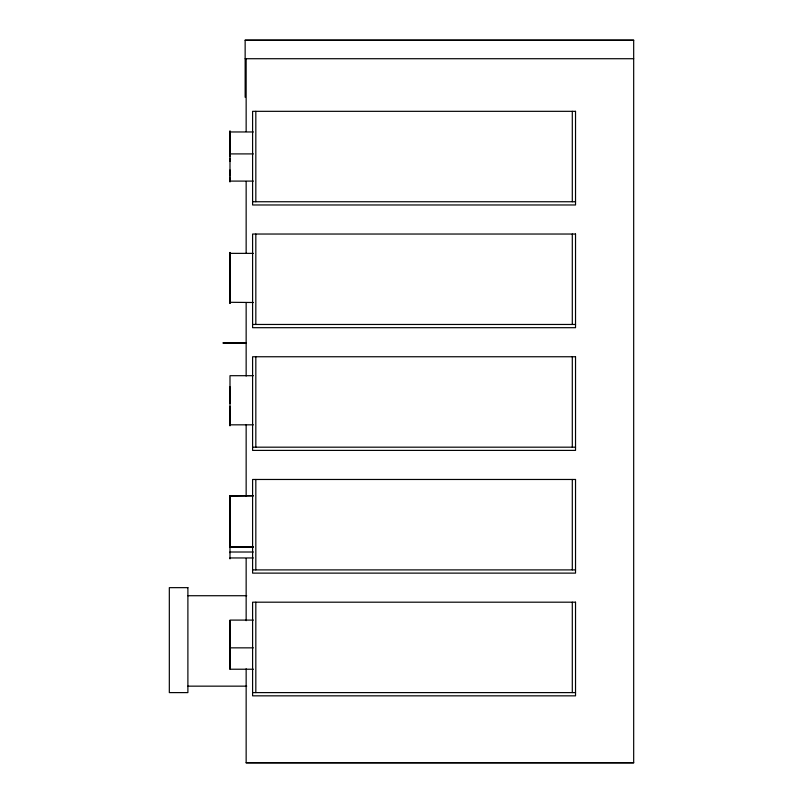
<?xml version="1.0" encoding="UTF-8"?>
<svg xmlns="http://www.w3.org/2000/svg" width="803" height="803" viewBox="0 0 803 803"><rect width="100%" height="100%" fill="white"/><g stroke="black" fill="none" stroke-linecap="round" stroke-linejoin="round"><path stroke-width="1.2" d="M229.999 302.299L253.377 302.5M229.989 136.972L229.999 137.313M253.377 669.23L229.989 669.23L229.999 620.097L253.377 620.097M253.367 547.064L229.999 547.064L229.999 495.692L253.367 495.692M229.999 406.348L229.989 425.851L229.999 375.694L253.377 375.694M229.999 403.447L229.989 386.785M229.999 177.764L229.989 181.99L229.989 131.08L229.989 156.585M229.999 169.975L229.989 176.038M229.999 161.463L229.999 158.231M245.146 40.28L633.677 40.28M245.146 58.719L633.677 58.719M229.999 131.963L253.377 131.963M229.999 153.905L253.377 153.905M229.999 181.097L253.377 181.097M252.594 201.744L575.53 201.744M253.377 253.367L229.999 253.367L229.999 303.383L229.999 252.473L229.999 254.41M252.594 324.462L575.53 324.462M223.093 342.901L246.15 342.901M223.093 343.032L246.15 343.032M229.999 424.827L253.377 424.827M252.594 447.181L575.53 447.181M253.377 495.822L229.999 496.224M229.999 546.893L253.377 546.893M253.367 552.012L229.999 552.012L229.989 552.685M253.367 557.955L229.999 557.955L229.989 558.878L229.999 495.913M252.594 569.899L575.53 569.899M187.892 595.726L246.712 595.726M229.999 647.85L253.377 647.85M187.892 686.153L246.712 686.153M252.594 692.608L575.53 692.608M246.15 762.72L633.677 762.72M229.989 258.978L229.999 259.67M229.989 496.124L229.989 496.746M229.999 500.54L229.999 501.795M229.989 501.433L229.989 501.965M229.999 527.631L229.999 528.223M229.989 540.77L229.999 541.352M229.999 547.064L229.989 545.729M229.999 620.558L229.999 669.23M572.298 111.326L572.298 201.744M572.298 234.034L572.298 324.462M572.298 356.753L572.298 447.181M572.298 479.471L572.298 569.899M572.298 602.19L572.298 692.608M255.826 111.326L255.826 201.744M255.826 234.034L255.826 324.462M255.826 356.753L255.826 447.181M255.826 479.471L255.826 569.899M255.826 602.19L255.826 692.608M246.15 58.719L246.15 131.551M246.15 181.478L246.15 253.015M246.15 302.992L246.15 376.045M246.15 424.586L246.15 496.033M246.15 558.537L246.15 620.699M246.15 668.769L246.15 762.85L633.677 762.85L633.677 40.15L245.146 40.15L245.146 97.273M575.53 111.326L252.594 111.326L252.594 204.976L575.53 204.976L575.53 111.326M575.53 234.034L252.594 234.034L252.594 327.694L575.53 327.694L575.53 234.034M575.53 356.753L252.594 356.753L252.594 450.403L575.53 450.403L575.53 356.753M575.53 479.471L252.594 479.471L252.594 573.121L575.53 573.121L575.53 479.471M187.892 587.655L169.323 587.655L169.323 692.608L187.892 692.608L187.892 587.655M575.53 602.19L252.594 602.19L252.594 695.84L575.53 695.84L575.53 602.19"/></g></svg>
